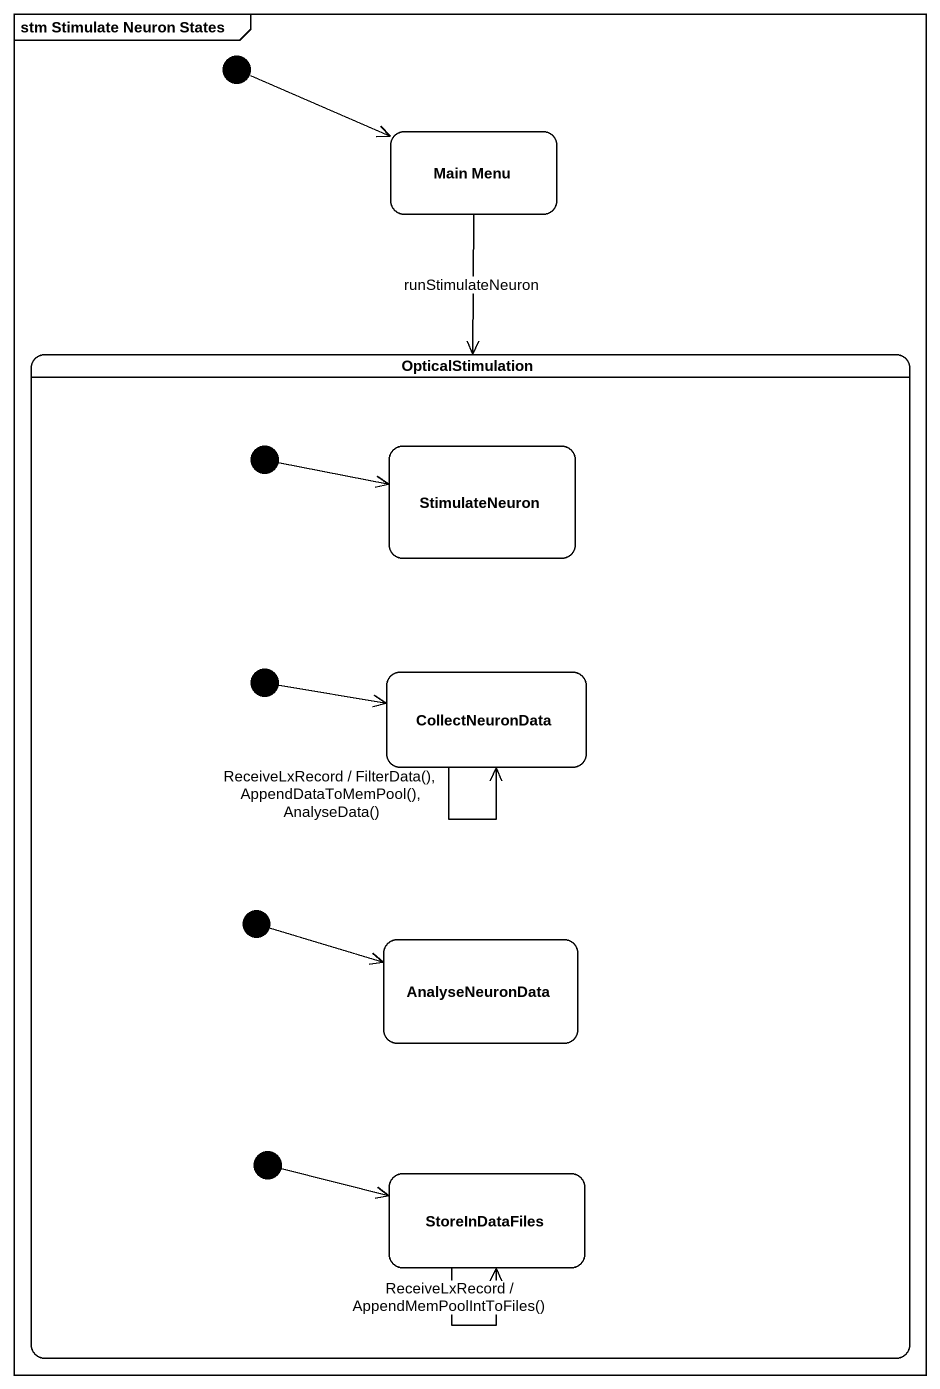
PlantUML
@startuml
mainframe stm Stimulate Neuron States
hide empty description
state "Main Menu" as Main_Menu
state OpticalStimulation {
  state initial2 <<start>>
  state StimulateNeuron
  state initial3 <<start>>
  state CollectNeuronData
  state initial4 <<start>>
  state AnalyseNeuronData
  state initial5 <<start>>
  state StoreInDataFiles
}
[*] -right-> Main_Menu
Main_Menu --> OpticalStimulation : runStimulateNeuron
initial2 -right-> StimulateNeuron
initial3 -right-> CollectNeuronData
CollectNeuronData --> CollectNeuronData : ReceiveLxRecord / FilterData(), AppendDataToMemPool(), AnalyseData()
initial4 -right-> AnalyseNeuronData
initial5 -right-> StoreInDataFiles
StoreInDataFiles --> StoreInDataFiles : ReceiveLxRecord / AppendMemPoolIntToFiles()
@enduml
